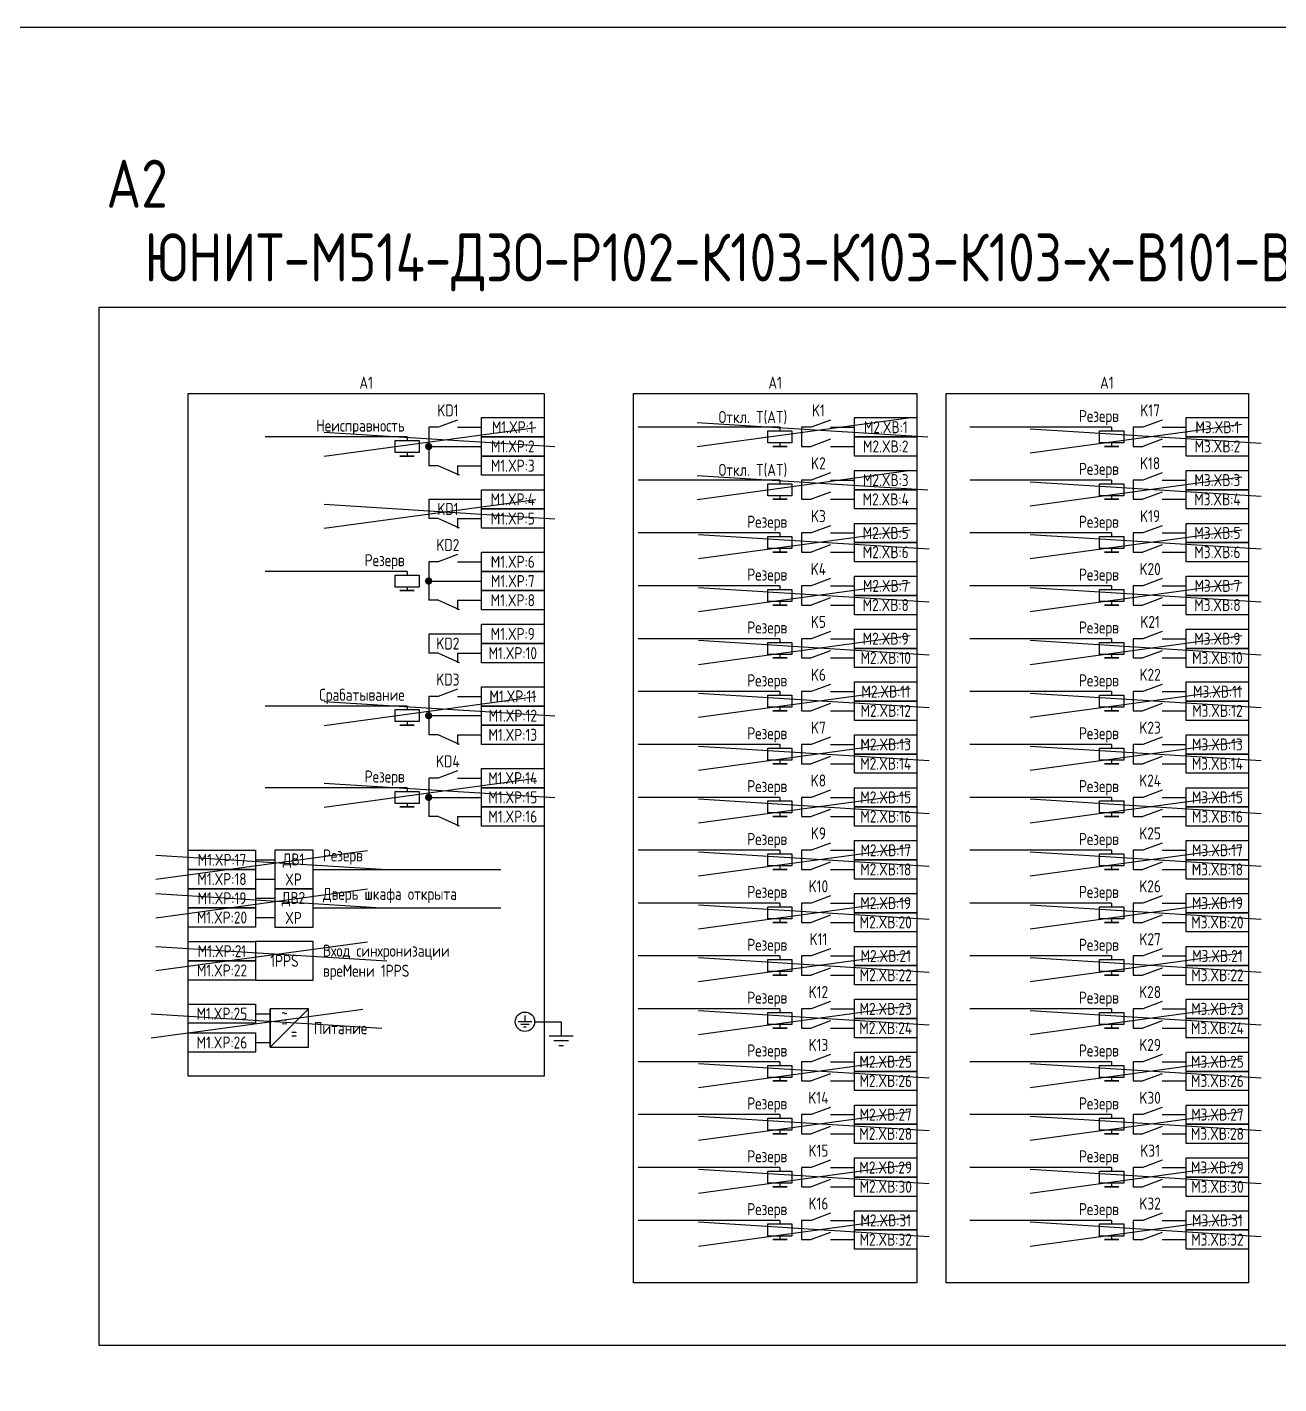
# Model space of a CAD drawing. Header units: millimetres. Extents: x -1117 to 6417, y -90 to 586.
# Drawn here: x 195 to 455.4, y 303.8 to 586 of the extents above; entities that cross this region are included whole.
import ezdxf

# ---------------------------------------------------------------- set-up
doc = ezdxf.new("R2010")
doc.units = ezdxf.units.MM
doc.styles.add('Gost_type_A', font='GOST_A.TTF')

# ---------------------------------------------------------------- blocks, each defined once
blk = doc.blocks.new('POINT')
at = {"const_width": 0.75}
blk.add_lwpolyline([(-0.375, 0, 1), (0.375, 0, 1)], format="xyb", close=True, dxfattribs=at)

msp = doc.modelspace()

# ---------------------------------------------------------------- linework, layer by layer
at = {"color": 6}
for p, q in [((256.8, 496.74), (300.8, 502.74)), ((334.38, 498.74), (378.38, 504.74)), ((334.38, 503.74), (382.38, 500.74)), ((256.8, 501.74), (304.8, 498.74)), ((334.38, 487.74), (378.38, 493.74)), ((334.38, 492.74), (382.38, 489.74)), ((256.8, 481.74), (300.8, 487.74)), ((256.8, 486.74), (304.8, 483.74)), ((256.8, 440.74), (300.8, 446.74)), ((256.8, 445.74), (304.8, 442.74)), ((256.8, 423.74), (300.8, 429.74)), ((256.8, 428.74), (304.8, 425.74)), ((221.8, 400.74), (265.8, 406.74)), ((221.8, 405.74), (269.8, 402.74)), ((220.8, 375.74), (264.8, 381.74)), ((220.8, 380.74), (268.8, 377.74))]:
    msp.add_line(p, q, dxfattribs=at)
at = {"ltscale": 1.08}
for p, q in [((280.53, 502.77), (278.53, 502.77)), ((278.53, 502.77), (278.53, 494.77)), ((284.53, 502.77), (289.53, 502.77)), ((358.11, 502.77), (356.11, 502.77)), ((356.11, 502.77), (356.11, 498.77)), ((362.11, 502.77), (367.11, 502.77)), ((427.11, 502.77), (425.11, 502.77)), ((425.11, 502.77), (425.11, 498.77)), ((431.11, 502.77), (436.11, 502.77)), ((278.53, 498.77), (289.53, 498.77)), ((356.11, 498.77), (358.11, 498.77)), ((362.11, 498.77), (367.11, 498.77)), ((425.11, 498.77), (427.11, 498.77)), ((431.11, 498.77), (436.11, 498.77)), ((280.53, 494.77), (278.53, 494.77)), ((284.53, 494.77), (289.53, 494.77)), ((358.11, 491.77), (356.11, 491.77)), ((356.11, 491.77), (356.11, 487.77)), ((362.11, 491.77), (367.11, 491.77)), ((427.11, 491.77), (425.11, 491.77)), ((425.11, 491.77), (425.11, 487.77)), ((431.11, 491.77), (436.11, 491.77)), ((278.53, 487.77), (289.53, 487.77)), ((356.11, 487.77), (358.11, 487.77)), ((362.11, 487.77), (367.11, 487.77)), ((425.11, 487.77), (427.11, 487.77)), ((431.11, 487.77), (436.11, 487.77)), ((280.53, 483.77), (278.53, 483.77)), ((284.53, 483.77), (289.53, 483.77)), ((358.11, 480.77), (356.11, 480.77)), ((356.11, 480.77), (356.11, 476.77)), ((362.11, 480.77), (367.11, 480.77)), ((427.11, 480.77), (425.11, 480.77)), ((425.11, 480.77), (425.11, 476.77)), ((431.11, 480.77), (436.11, 480.77)), ((280.53, 474.77), (278.53, 474.77)), ((278.53, 474.77), (278.53, 466.77)), ((284.53, 474.77), (289.53, 474.77)), ((356.11, 476.77), (358.11, 476.77)), ((362.11, 476.77), (367.11, 476.77)), ((425.11, 476.77), (427.11, 476.77)), ((431.11, 476.77), (436.11, 476.77)), ((278.53, 470.77), (289.53, 470.77)), ((358.11, 469.77), (356.11, 469.77)), ((356.11, 469.77), (356.11, 465.77)), ((362.11, 469.77), (367.11, 469.77)), ((427.11, 469.77), (425.11, 469.77)), ((425.11, 469.77), (425.11, 465.77)), ((431.11, 469.77), (436.11, 469.77)), ((280.53, 466.77), (278.53, 466.77)), ((284.53, 466.77), (289.53, 466.77)), ((356.11, 465.77), (358.11, 465.77)), ((362.11, 465.77), (367.11, 465.77)), ((425.11, 465.77), (427.11, 465.77)), ((431.11, 465.77), (436.11, 465.77)), ((278.53, 459.77), (289.53, 459.77)), ((358.11, 458.77), (356.11, 458.77)), ((356.11, 458.77), (356.11, 454.77)), ((362.11, 458.77), (367.11, 458.77)), ((427.11, 458.77), (425.11, 458.77)), ((425.11, 458.77), (425.11, 454.77)), ((431.11, 458.77), (436.11, 458.77)), ((280.53, 455.77), (278.53, 455.77)), ((284.53, 455.77), (289.53, 455.77)), ((356.11, 454.77), (358.11, 454.77)), ((362.11, 454.77), (367.11, 454.77)), ((425.11, 454.77), (427.11, 454.77)), ((431.11, 454.77), (436.11, 454.77)), ((280.53, 446.77), (278.53, 446.77)), ((278.53, 446.77), (278.53, 438.77)), ((284.53, 446.77), (289.53, 446.77)), ((358.11, 447.77), (356.11, 447.77)), ((356.11, 447.77), (356.11, 443.77)), ((362.11, 447.77), (367.11, 447.77)), ((427.11, 447.77), (425.11, 447.77)), ((425.11, 447.77), (425.11, 443.77)), ((431.11, 447.77), (436.11, 447.77)), ((356.11, 443.77), (358.11, 443.77)), ((362.11, 443.77), (367.11, 443.77)), ((425.11, 443.77), (427.11, 443.77)), ((431.11, 443.77), (436.11, 443.77)), ((278.53, 442.77), (289.53, 442.77)), ((280.53, 438.77), (278.53, 438.77)), ((284.53, 438.77), (289.53, 438.77)), ((358.11, 436.77), (356.11, 436.77)), ((356.11, 436.77), (356.11, 432.77)), ((362.11, 436.77), (367.11, 436.77)), ((427.11, 436.77), (425.11, 436.77)), ((425.11, 436.77), (425.11, 432.77)), ((431.11, 436.77), (436.11, 436.77)), ((356.11, 432.77), (358.11, 432.77)), ((362.11, 432.77), (367.11, 432.77)), ((425.11, 432.77), (427.11, 432.77)), ((431.11, 432.77), (436.11, 432.77)), ((280.53, 429.77), (278.53, 429.77)), ((278.53, 429.77), (278.53, 421.77)), ((284.53, 429.77), (289.53, 429.77)), ((278.53, 425.77), (289.53, 425.77)), ((358.11, 425.77), (356.11, 425.77)), ((356.11, 425.77), (356.11, 421.77)), ((362.11, 425.77), (367.11, 425.77)), ((427.11, 425.77), (425.11, 425.77)), ((425.11, 425.77), (425.11, 421.77)), ((431.11, 425.77), (436.11, 425.77)), ((280.53, 421.77), (278.53, 421.77)), ((284.53, 421.77), (289.53, 421.77)), ((356.11, 421.77), (358.11, 421.77)), ((362.11, 421.77), (367.11, 421.77)), ((425.11, 421.77), (427.11, 421.77)), ((431.11, 421.77), (436.11, 421.77)), ((358.11, 414.77), (356.11, 414.77)), ((356.11, 414.77), (356.11, 410.77)), ((362.11, 414.77), (367.11, 414.77)), ((427.11, 414.77), (425.11, 414.77)), ((425.11, 414.77), (425.11, 410.77)), ((431.11, 414.77), (436.11, 414.77)), ((356.11, 410.77), (358.11, 410.77)), ((362.11, 410.77), (367.11, 410.77)), ((425.11, 410.77), (427.11, 410.77)), ((431.11, 410.77), (436.11, 410.77)), ((358.11, 403.77), (356.11, 403.77)), ((356.11, 403.77), (356.11, 399.77)), ((362.11, 403.77), (367.11, 403.77)), ((427.11, 403.77), (425.11, 403.77)), ((425.11, 403.77), (425.11, 399.77)), ((431.11, 403.77), (436.11, 403.77)), ((356.11, 399.77), (358.11, 399.77)), ((362.11, 399.77), (367.11, 399.77)), ((425.11, 399.77), (427.11, 399.77)), ((431.11, 399.77), (436.11, 399.77)), ((358.11, 392.77), (356.11, 392.77)), ((356.11, 392.77), (356.11, 388.77)), ((362.11, 392.77), (367.11, 392.77)), ((427.11, 392.77), (425.11, 392.77)), ((425.11, 392.77), (425.11, 388.77)), ((431.11, 392.77), (436.11, 392.77)), ((356.11, 388.77), (358.11, 388.77)), ((362.11, 388.77), (367.11, 388.77)), ((425.11, 388.77), (427.11, 388.77)), ((431.11, 388.77), (436.11, 388.77)), ((358.11, 381.77), (356.11, 381.77)), ((356.11, 381.77), (356.11, 377.77)), ((362.11, 381.77), (367.11, 381.77)), ((427.11, 381.77), (425.11, 381.77)), ((425.11, 381.77), (425.11, 377.77)), ((431.11, 381.77), (436.11, 381.77)), ((356.11, 377.77), (358.11, 377.77)), ((362.11, 377.77), (367.11, 377.77)), ((425.11, 377.77), (427.11, 377.77)), ((431.11, 377.77), (436.11, 377.77)), ((358.11, 370.77), (356.11, 370.77)), ((356.11, 370.77), (356.11, 366.77)), ((362.11, 370.77), (367.11, 370.77)), ((427.11, 370.77), (425.11, 370.77)), ((425.11, 370.77), (425.11, 366.77)), ((431.11, 370.77), (436.11, 370.77)), ((356.11, 366.77), (358.11, 366.77)), ((362.11, 366.77), (367.11, 366.77)), ((425.11, 366.77), (427.11, 366.77)), ((431.11, 366.77), (436.11, 366.77)), ((358.11, 359.77), (356.11, 359.77)), ((356.11, 359.77), (356.11, 355.77)), ((362.11, 359.77), (367.11, 359.77)), ((427.11, 359.77), (425.11, 359.77)), ((425.11, 359.77), (425.11, 355.77)), ((431.11, 359.77), (436.11, 359.77)), ((356.11, 355.77), (358.11, 355.77)), ((362.11, 355.77), (367.11, 355.77)), ((425.11, 355.77), (427.11, 355.77)), ((431.11, 355.77), (436.11, 355.77)), ((358.11, 348.77), (356.11, 348.77)), ((356.11, 348.77), (356.11, 344.77)), ((362.11, 348.77), (367.11, 348.77)), ((427.11, 348.77), (425.11, 348.77)), ((425.11, 348.77), (425.11, 344.77)), ((431.11, 348.77), (436.11, 348.77)), ((356.11, 344.77), (358.11, 344.77)), ((362.11, 344.77), (367.11, 344.77)), ((425.11, 344.77), (427.11, 344.77)), ((431.11, 344.77), (436.11, 344.77)), ((358.11, 337.77), (356.11, 337.77)), ((356.11, 337.77), (356.11, 333.77)), ((362.11, 337.77), (367.11, 337.77)), ((427.11, 337.77), (425.11, 337.77)), ((425.11, 337.77), (425.11, 333.77)), ((431.11, 337.77), (436.11, 337.77)), ((356.11, 333.77), (358.11, 333.77)), ((362.11, 333.77), (367.11, 333.77)), ((425.11, 333.77), (427.11, 333.77)), ((431.11, 333.77), (436.11, 333.77))]:
    msp.add_line(p, q, dxfattribs=at)
at = {"ltscale": 4.32}
for p, q in [((284.53, 504.27), (280.53, 502.77)), ((362.11, 504.27), (358.11, 502.77)), ((431.11, 504.27), (427.11, 502.77)), ((362.11, 500.27), (358.11, 498.77)), ((431.11, 500.27), (427.11, 498.77)), ((284.92, 492.77), (280.53, 494.77)), ((362.11, 493.27), (358.11, 491.77)), ((431.11, 493.27), (427.11, 491.77)), ((362.11, 489.27), (358.11, 487.77)), ((431.11, 489.27), (427.11, 487.77)), ((284.92, 481.77), (280.53, 483.77)), ((362.11, 482.27), (358.11, 480.77)), ((431.11, 482.27), (427.11, 480.77)), ((362.11, 478.27), (358.11, 476.77)), ((431.11, 478.27), (427.11, 476.77)), ((284.53, 476.27), (280.53, 474.77)), ((362.11, 471.27), (358.11, 469.77)), ((431.11, 471.27), (427.11, 469.77)), ((284.92, 464.77), (280.53, 466.77)), ((362.11, 467.27), (358.11, 465.77)), ((431.11, 467.27), (427.11, 465.77)), ((362.11, 460.27), (358.11, 458.77)), ((431.11, 460.27), (427.11, 458.77)), ((284.92, 453.77), (280.53, 455.77)), ((362.11, 456.27), (358.11, 454.77)), ((431.11, 456.27), (427.11, 454.77)), ((362.11, 449.27), (358.11, 447.77)), ((431.11, 449.27), (427.11, 447.77)), ((284.53, 448.27), (280.53, 446.77)), ((362.11, 445.27), (358.11, 443.77)), ((431.11, 445.27), (427.11, 443.77)), ((284.92, 436.77), (280.53, 438.77)), ((362.11, 438.27), (358.11, 436.77)), ((431.11, 438.27), (427.11, 436.77)), ((362.11, 434.27), (358.11, 432.77)), ((431.11, 434.27), (427.11, 432.77)), ((284.53, 431.27), (280.53, 429.77)), ((362.11, 427.27), (358.11, 425.77)), ((431.11, 427.27), (427.11, 425.77)), ((284.92, 419.77), (280.53, 421.77)), ((362.11, 423.27), (358.11, 421.77)), ((431.11, 423.27), (427.11, 421.77)), ((362.11, 416.27), (358.11, 414.77)), ((431.11, 416.27), (427.11, 414.77)), ((362.11, 412.27), (358.11, 410.77)), ((431.11, 412.27), (427.11, 410.77)), ((362.11, 405.27), (358.11, 403.77)), ((431.11, 405.27), (427.11, 403.77)), ((362.11, 401.27), (358.11, 399.77)), ((431.11, 401.27), (427.11, 399.77)), ((362.11, 394.27), (358.11, 392.77)), ((431.11, 394.27), (427.11, 392.77)), ((362.11, 390.27), (358.11, 388.77)), ((431.11, 390.27), (427.11, 388.77)), ((362.11, 383.27), (358.11, 381.77)), ((431.11, 383.27), (427.11, 381.77)), ((299.98, 379.09), (297.13, 379.09)), ((299.41, 378.52), (297.7, 378.52)), ((298.56, 380.37), (298.56, 379.09)), ((306.09, 379.09), (306.09, 376.09)), ((362.11, 379.27), (358.11, 377.77)), ((431.11, 379.27), (427.11, 377.77)), ((298.84, 377.95), (298.27, 377.95)), ((308.59, 376.09), (303.59, 376.09)), ((307.59, 375.09), (304.59, 375.09)), ((306.59, 374.09), (305.59, 374.09)), ((362.11, 372.27), (358.11, 370.77)), ((431.11, 372.27), (427.11, 370.77)), ((362.11, 368.27), (358.11, 366.77)), ((431.11, 368.27), (427.11, 366.77)), ((362.11, 361.27), (358.11, 359.77)), ((431.11, 361.27), (427.11, 359.77)), ((362.11, 357.27), (358.11, 355.77)), ((431.11, 357.27), (427.11, 355.77)), ((362.11, 350.27), (358.11, 348.77)), ((431.11, 350.27), (427.11, 348.77)), ((362.11, 346.27), (358.11, 344.77)), ((431.11, 346.27), (427.11, 344.77)), ((362.11, 339.27), (358.11, 337.77)), ((431.11, 339.27), (427.11, 337.77)), ((362.11, 335.27), (358.11, 333.77)), ((431.11, 335.27), (427.11, 333.77))]:
    msp.add_line(p, q, dxfattribs=at)
for p, q in [((351.61, 502.77), (322.11, 502.77)), ((351.61, 502.77), (351.61, 502.02)), ((420.61, 502.77), (391.11, 502.77)), ((420.61, 502.77), (420.61, 502.02)), ((274.03, 500.77), (244.53, 500.77)), ((274.03, 500.77), (274.03, 500.02)), ((274.03, 497.52), (274.03, 496.77)), ((351.61, 499.52), (351.61, 498.77)), ((420.61, 499.52), (420.61, 498.77)), ((284.53, 494.77), (284.53, 492.77)), ((351.61, 491.77), (322.11, 491.77)), ((351.61, 491.77), (351.61, 491.02)), ((420.61, 491.77), (391.11, 491.77)), ((420.61, 491.77), (420.61, 491.02)), ((351.61, 488.52), (351.61, 487.77)), ((420.61, 488.52), (420.61, 487.77)), ((278.53, 487.77), (278.53, 483.77)), ((284.53, 483.77), (284.53, 481.77)), ((351.61, 480.77), (322.11, 480.77)), ((351.61, 480.77), (351.61, 480.02)), ((420.61, 480.77), (391.11, 480.77)), ((420.61, 480.77), (420.61, 480.02)), ((351.61, 477.52), (351.61, 476.77)), ((420.61, 477.52), (420.61, 476.77)), ((274.03, 472.77), (244.53, 472.77)), ((274.03, 472.77), (274.03, 472.02)), ((274.03, 469.52), (274.03, 468.77)), ((351.61, 469.77), (322.11, 469.77)), ((351.61, 469.77), (351.61, 469.02)), ((420.61, 469.77), (391.11, 469.77)), ((420.61, 469.77), (420.61, 469.02)), ((284.53, 466.77), (284.53, 464.77)), ((351.61, 466.52), (351.61, 465.77)), ((420.61, 466.52), (420.61, 465.77)), ((278.53, 459.77), (278.53, 455.77)), ((351.61, 458.77), (322.11, 458.77)), ((351.61, 458.77), (351.61, 458.02)), ((420.61, 458.77), (391.11, 458.77)), ((420.61, 458.77), (420.61, 458.02)), ((284.53, 455.77), (284.53, 453.77)), ((351.61, 455.52), (351.61, 454.77)), ((420.61, 455.52), (420.61, 454.77)), ((351.61, 447.77), (322.11, 447.77)), ((351.61, 447.77), (351.61, 447.02)), ((420.61, 447.77), (391.11, 447.77)), ((420.61, 447.77), (420.61, 447.02)), ((274.03, 444.77), (244.53, 444.77)), ((274.03, 444.77), (274.03, 444.02)), ((351.61, 444.52), (351.61, 443.77)), ((420.61, 444.52), (420.61, 443.77)), ((274.03, 441.52), (274.03, 440.77)), ((284.53, 438.77), (284.53, 436.77)), ((351.61, 436.77), (322.11, 436.77)), ((351.61, 436.77), (351.61, 436.02)), ((420.61, 436.77), (391.11, 436.77)), ((420.61, 436.77), (420.61, 436.02)), ((351.61, 433.52), (351.61, 432.77)), ((420.61, 433.52), (420.61, 432.77)), ((274.03, 427.77), (244.53, 427.77)), ((274.03, 427.77), (274.03, 427.02)), ((274.03, 424.52), (274.03, 423.77)), ((351.61, 425.77), (322.11, 425.77)), ((351.61, 425.77), (351.61, 425.02)), ((420.61, 425.77), (391.11, 425.77)), ((420.61, 425.77), (420.61, 425.02)), ((284.53, 421.77), (284.53, 419.77)), ((351.61, 422.52), (351.61, 421.77)), ((420.61, 422.52), (420.61, 421.77)), ((242.53, 412.77), (246.53, 412.77)), ((351.61, 414.77), (322.11, 414.77)), ((351.61, 414.77), (351.61, 414.02)), ((420.61, 414.77), (391.11, 414.77)), ((420.61, 414.77), (420.61, 414.02)), ((254.53, 410.77), (293.53, 410.77)), ((351.61, 411.52), (351.61, 410.77)), ((420.61, 411.52), (420.61, 410.77)), ((242.53, 408.77), (246.53, 408.77)), ((242.53, 404.77), (246.53, 404.77)), ((351.61, 403.77), (322.11, 403.77)), ((351.61, 403.77), (351.61, 403.02)), ((420.61, 403.77), (391.11, 403.77)), ((420.61, 403.77), (420.61, 403.02)), ((254.53, 402.77), (293.53, 402.77)), ((242.53, 400.77), (246.53, 400.77)), ((351.61, 400.52), (351.61, 399.77)), ((420.61, 400.52), (420.61, 399.77)), ((351.61, 392.77), (322.11, 392.77)), ((351.61, 392.77), (351.61, 392.02)), ((420.61, 392.77), (391.11, 392.77)), ((420.61, 392.77), (420.61, 392.02)), ((351.61, 389.52), (351.61, 388.77)), ((420.61, 389.52), (420.61, 388.77)), ((245.53, 373.77), (245.53, 381.77)), ((245.53, 373.77), (253.53, 381.77)), ((351.61, 381.77), (322.11, 381.77)), ((351.61, 381.77), (351.61, 381.02)), ((420.61, 381.77), (391.11, 381.77)), ((420.61, 381.77), (420.61, 381.02)), ((300.58, 379.09), (306.09, 379.09)), ((351.61, 378.52), (351.61, 377.77)), ((420.61, 378.52), (420.61, 377.77)), ((351.61, 370.77), (322.11, 370.77)), ((351.61, 370.77), (351.61, 370.02)), ((420.61, 370.77), (391.11, 370.77)), ((420.61, 370.77), (420.61, 370.02)), ((351.61, 367.52), (351.61, 366.77)), ((420.61, 367.52), (420.61, 366.77)), ((351.61, 359.77), (322.11, 359.77)), ((351.61, 359.77), (351.61, 359.02)), ((420.61, 359.77), (391.11, 359.77)), ((420.61, 359.77), (420.61, 359.02)), ((351.61, 356.52), (351.61, 355.77)), ((420.61, 356.52), (420.61, 355.77)), ((351.61, 348.77), (322.11, 348.77)), ((351.61, 348.77), (351.61, 348.02)), ((420.61, 348.77), (391.11, 348.77)), ((420.61, 348.77), (420.61, 348.02)), ((351.61, 345.52), (351.61, 344.77)), ((420.61, 345.52), (420.61, 344.77)), ((351.61, 337.77), (322.11, 337.77)), ((351.61, 337.77), (351.61, 337.02)), ((420.61, 337.77), (391.11, 337.77)), ((420.61, 337.77), (420.61, 337.02)), ((351.61, 334.52), (351.61, 333.77)), ((420.61, 334.52), (420.61, 333.77))]:
    msp.add_line(p, q)
at = {"color": 3}
for p, q in [((403.68, 497.44), (447.68, 503.44)), ((403.68, 502.44), (451.68, 499.44)), ((403.68, 486.44), (447.68, 492.44)), ((403.68, 491.44), (451.68, 488.44)), ((334.68, 475.44), (378.68, 481.44)), ((334.68, 480.44), (382.68, 477.44)), ((403.68, 475.44), (447.68, 481.44)), ((403.68, 480.44), (451.68, 477.44)), ((334.68, 464.44), (378.68, 470.44)), ((334.68, 469.44), (382.68, 466.44)), ((403.68, 464.44), (447.68, 470.44)), ((403.68, 469.44), (451.68, 466.44)), ((334.68, 453.44), (378.68, 459.44)), ((334.68, 458.44), (382.68, 455.44)), ((403.68, 453.44), (447.68, 459.44)), ((403.68, 458.44), (451.68, 455.44)), ((334.68, 442.44), (378.68, 448.44)), ((334.68, 447.44), (382.68, 444.44)), ((403.68, 442.44), (447.68, 448.44)), ((403.68, 447.44), (451.68, 444.44)), ((334.68, 431.44), (378.68, 437.44)), ((334.68, 436.44), (382.68, 433.44)), ((403.68, 431.44), (447.68, 437.44)), ((403.68, 436.44), (451.68, 433.44)), ((334.68, 420.44), (378.68, 426.44)), ((403.68, 420.44), (447.68, 426.44)), ((334.68, 425.44), (382.68, 422.44)), ((403.68, 425.44), (451.68, 422.44)), ((334.68, 409.44), (378.68, 415.44)), ((403.68, 409.44), (447.68, 415.44)), ((221.8, 408.74), (265.8, 414.74)), ((221.8, 413.74), (269.8, 410.74)), ((334.68, 414.44), (382.68, 411.44)), ((403.68, 414.44), (451.68, 411.44)), ((334.68, 398.44), (378.68, 404.44)), ((403.68, 398.44), (447.68, 404.44)), ((334.68, 403.44), (382.68, 400.44)), ((403.68, 403.44), (451.68, 400.44)), ((221.8, 389.74), (265.8, 395.74)), ((221.8, 394.74), (269.8, 391.74)), ((334.68, 387.44), (378.68, 393.44)), ((334.68, 392.44), (382.68, 389.44)), ((403.68, 387.44), (447.68, 393.44)), ((403.68, 392.44), (451.68, 389.44)), ((334.68, 376.44), (378.68, 382.44)), ((334.68, 381.44), (382.68, 378.44)), ((403.68, 376.44), (447.68, 382.44)), ((403.68, 381.44), (451.68, 378.44)), ((334.68, 365.44), (378.68, 371.44)), ((334.68, 370.44), (382.68, 367.44)), ((403.68, 365.44), (447.68, 371.44)), ((403.68, 370.44), (451.68, 367.44)), ((334.68, 354.44), (378.68, 360.44)), ((334.68, 359.44), (382.68, 356.44)), ((403.68, 354.44), (447.68, 360.44)), ((403.68, 359.44), (451.68, 356.44)), ((334.68, 343.44), (378.68, 349.44)), ((334.68, 348.44), (382.68, 345.44)), ((403.68, 343.44), (447.68, 349.44)), ((403.68, 348.44), (451.68, 345.44)), ((334.68, 332.44), (378.68, 338.44)), ((334.68, 337.44), (382.68, 334.44)), ((403.68, 332.44), (447.68, 338.44)), ((403.68, 337.44), (451.68, 334.44))]:
    msp.add_line(p, q, dxfattribs=at)
at = {"ltscale": 4}
for p, q in [((242.53, 380.77), (245.53, 380.77)), ((242.53, 374.77), (245.53, 374.77))]:
    msp.add_line(p, q, dxfattribs=at)
for points in [[(-1117.42, 586), (6417.25, 586), (6417.25, -90), (-1117.42, -90)], [(210, 527.77), (1023.33, 527.77), (1023.33, 311.77), (210, 311.77)], [(228.53, 509.77), (302.53, 509.77), (302.53, 367.77), (228.53, 367.77)], [(321.11, 509.77), (380.11, 509.77), (380.11, 324.77), (321.11, 324.77)], [(386.17, 509.77), (449.11, 509.77), (449.11, 324.77), (386.17, 324.77)], [(289.53, 504.77), (302.53, 504.77), (302.53, 500.77), (289.53, 500.77)], [(367.11, 504.77), (380.11, 504.77), (380.11, 500.77), (367.11, 500.77)], [(436.11, 504.77), (449.11, 504.77), (449.11, 500.77), (436.11, 500.77)], [(276.53, 500.02), (276.53, 497.52), (271.53, 497.52), (271.53, 500.02)], [(289.53, 500.77), (302.53, 500.77), (302.53, 496.77), (289.53, 496.77)], [(354.11, 502.02), (354.11, 499.52), (349.11, 499.52), (349.11, 502.02)], [(367.11, 500.77), (380.11, 500.77), (380.11, 496.77), (367.11, 496.77)], [(423.11, 502.02), (423.11, 499.52), (418.11, 499.52), (418.11, 502.02)], [(436.11, 500.77), (449.11, 500.77), (449.11, 496.77), (436.11, 496.77)], [(275.53, 496.77), (272.53, 496.77)], [(289.53, 496.77), (302.53, 496.77), (302.53, 492.77), (289.53, 492.77)], [(353.11, 498.77), (350.11, 498.77)], [(422.11, 498.77), (419.11, 498.77)], [(367.11, 493.77), (380.11, 493.77), (380.11, 489.77), (367.11, 489.77)], [(436.11, 493.77), (449.11, 493.77), (449.11, 489.77), (436.11, 489.77)], [(289.53, 489.77), (302.53, 489.77), (302.53, 485.77), (289.53, 485.77)], [(354.11, 491.02), (354.11, 488.52), (349.11, 488.52), (349.11, 491.02)], [(367.11, 489.77), (380.11, 489.77), (380.11, 485.77), (367.11, 485.77)], [(423.11, 491.02), (423.11, 488.52), (418.11, 488.52), (418.11, 491.02)], [(436.11, 489.77), (449.11, 489.77), (449.11, 485.77), (436.11, 485.77)], [(289.53, 485.77), (302.53, 485.77), (302.53, 481.77), (289.53, 481.77)], [(353.11, 487.77), (350.11, 487.77)], [(422.11, 487.77), (419.11, 487.77)], [(367.11, 482.77), (380.11, 482.77), (380.11, 478.77), (367.11, 478.77)], [(436.11, 482.77), (449.11, 482.77), (449.11, 478.77), (436.11, 478.77)], [(354.11, 480.02), (354.11, 477.52), (349.11, 477.52), (349.11, 480.02)], [(423.11, 480.02), (423.11, 477.52), (418.11, 477.52), (418.11, 480.02)], [(367.11, 478.77), (380.11, 478.77), (380.11, 474.77), (367.11, 474.77)], [(436.11, 478.77), (449.11, 478.77), (449.11, 474.77), (436.11, 474.77)], [(289.53, 476.77), (302.53, 476.77), (302.53, 472.77), (289.53, 472.77)], [(353.11, 476.77), (350.11, 476.77)], [(422.11, 476.77), (419.11, 476.77)], [(276.53, 472.02), (276.53, 469.52), (271.53, 469.52), (271.53, 472.02)], [(289.53, 472.77), (302.53, 472.77), (302.53, 468.77), (289.53, 468.77)], [(367.11, 471.77), (380.11, 471.77), (380.11, 467.77), (367.11, 467.77)], [(436.11, 471.77), (449.11, 471.77), (449.11, 467.77), (436.11, 467.77)], [(275.53, 468.77), (272.53, 468.77)], [(289.53, 468.77), (302.53, 468.77), (302.53, 464.77), (289.53, 464.77)], [(354.11, 469.02), (354.11, 466.52), (349.11, 466.52), (349.11, 469.02)], [(423.11, 469.02), (423.11, 466.52), (418.11, 466.52), (418.11, 469.02)], [(353.11, 465.77), (350.11, 465.77)], [(367.11, 467.77), (380.11, 467.77), (380.11, 463.77), (367.11, 463.77)], [(422.11, 465.77), (419.11, 465.77)], [(436.11, 467.77), (449.11, 467.77), (449.11, 463.77), (436.11, 463.77)], [(289.53, 461.77), (302.53, 461.77), (302.53, 457.77), (289.53, 457.77)], [(367.11, 460.77), (380.11, 460.77), (380.11, 456.77), (367.11, 456.77)], [(436.11, 460.77), (449.11, 460.77), (449.11, 456.77), (436.11, 456.77)], [(289.53, 457.77), (302.53, 457.77), (302.53, 453.77), (289.53, 453.77)], [(354.11, 458.02), (354.11, 455.52), (349.11, 455.52), (349.11, 458.02)], [(423.11, 458.02), (423.11, 455.52), (418.11, 455.52), (418.11, 458.02)], [(353.11, 454.77), (350.11, 454.77)], [(367.11, 456.77), (380.11, 456.77), (380.11, 452.77), (367.11, 452.77)], [(422.11, 454.77), (419.11, 454.77)], [(436.11, 456.77), (449.11, 456.77), (449.11, 452.77), (436.11, 452.77)], [(289.53, 448.77), (302.53, 448.77), (302.53, 444.77), (289.53, 444.77)], [(367.11, 449.77), (380.11, 449.77), (380.11, 445.77), (367.11, 445.77)], [(436.11, 449.77), (449.11, 449.77), (449.11, 445.77), (436.11, 445.77)], [(354.11, 447.02), (354.11, 444.52), (349.11, 444.52), (349.11, 447.02)], [(423.11, 447.02), (423.11, 444.52), (418.11, 444.52), (418.11, 447.02)], [(276.53, 444.02), (276.53, 441.52), (271.53, 441.52), (271.53, 444.02)], [(289.53, 444.77), (302.53, 444.77), (302.53, 440.77), (289.53, 440.77)], [(353.11, 443.77), (350.11, 443.77)], [(367.11, 445.77), (380.11, 445.77), (380.11, 441.77), (367.11, 441.77)], [(422.11, 443.77), (419.11, 443.77)], [(436.11, 445.77), (449.11, 445.77), (449.11, 441.77), (436.11, 441.77)], [(275.53, 440.77), (272.53, 440.77)], [(289.53, 440.77), (302.53, 440.77), (302.53, 436.77), (289.53, 436.77)], [(367.11, 438.77), (380.11, 438.77), (380.11, 434.77), (367.11, 434.77)], [(436.11, 438.77), (449.11, 438.77), (449.11, 434.77), (436.11, 434.77)], [(354.11, 436.02), (354.11, 433.52), (349.11, 433.52), (349.11, 436.02)], [(367.11, 434.77), (380.11, 434.77), (380.11, 430.77), (367.11, 430.77)], [(423.11, 436.02), (423.11, 433.52), (418.11, 433.52), (418.11, 436.02)], [(436.11, 434.77), (449.11, 434.77), (449.11, 430.77), (436.11, 430.77)], [(353.11, 432.77), (350.11, 432.77)], [(422.11, 432.77), (419.11, 432.77)], [(289.53, 431.77), (302.53, 431.77), (302.53, 427.77), (289.53, 427.77)], [(276.53, 427.02), (276.53, 424.52), (271.53, 424.52), (271.53, 427.02)], [(289.53, 427.77), (302.53, 427.77), (302.53, 423.77), (289.53, 423.77)], [(367.11, 427.77), (380.11, 427.77), (380.11, 423.77), (367.11, 423.77)], [(436.11, 427.77), (449.11, 427.77), (449.11, 423.77), (436.11, 423.77)], [(275.53, 423.77), (272.53, 423.77)], [(289.53, 423.77), (302.53, 423.77), (302.53, 419.77), (289.53, 419.77)], [(354.11, 425.02), (354.11, 422.52), (349.11, 422.52), (349.11, 425.02)], [(367.11, 423.77), (380.11, 423.77), (380.11, 419.77), (367.11, 419.77)], [(423.11, 425.02), (423.11, 422.52), (418.11, 422.52), (418.11, 425.02)], [(436.11, 423.77), (449.11, 423.77), (449.11, 419.77), (436.11, 419.77)], [(353.11, 421.77), (350.11, 421.77)], [(422.11, 421.77), (419.11, 421.77)], [(367.11, 416.77), (380.11, 416.77), (380.11, 412.77), (367.11, 412.77)], [(436.11, 416.77), (449.11, 416.77), (449.11, 412.77), (436.11, 412.77)], [(228.53, 414.77), (242.53, 414.77), (242.53, 410.77), (228.53, 410.77)], [(354.11, 414.02), (354.11, 411.52), (349.11, 411.52), (349.11, 414.02)], [(367.11, 412.77), (380.11, 412.77), (380.11, 408.77), (367.11, 408.77)], [(423.11, 414.02), (423.11, 411.52), (418.11, 411.52), (418.11, 414.02)], [(436.11, 412.77), (449.11, 412.77), (449.11, 408.77), (436.11, 408.77)], [(228.53, 410.77), (242.53, 410.77), (242.53, 406.77), (228.53, 406.77)], [(353.11, 410.77), (350.11, 410.77)], [(422.11, 410.77), (419.11, 410.77)], [(228.53, 406.77), (242.53, 406.77), (242.53, 402.77), (228.53, 402.77)], [(367.11, 405.77), (380.11, 405.77), (380.11, 401.77), (367.11, 401.77)], [(436.11, 405.77), (449.11, 405.77), (449.11, 401.77), (436.11, 401.77)], [(228.53, 402.77), (242.53, 402.77), (242.53, 398.77), (228.53, 398.77)], [(354.11, 403.02), (354.11, 400.52), (349.11, 400.52), (349.11, 403.02)], [(367.11, 401.77), (380.11, 401.77), (380.11, 397.77), (367.11, 397.77)], [(423.11, 403.02), (423.11, 400.52), (418.11, 400.52), (418.11, 403.02)], [(436.11, 401.77), (449.11, 401.77), (449.11, 397.77), (436.11, 397.77)], [(353.11, 399.77), (350.11, 399.77)], [(422.11, 399.77), (419.11, 399.77)], [(228.53, 395.77), (242.53, 395.77), (242.53, 391.77), (228.53, 391.77)], [(367.11, 394.77), (380.11, 394.77), (380.11, 390.77), (367.11, 390.77)], [(436.11, 394.77), (449.11, 394.77), (449.11, 390.77), (436.11, 390.77)], [(228.53, 391.77), (242.53, 391.77), (242.53, 387.77), (228.53, 387.77)], [(354.11, 392.02), (354.11, 389.52), (349.11, 389.52), (349.11, 392.02)], [(367.11, 390.77), (380.11, 390.77), (380.11, 386.77), (367.11, 386.77)], [(423.11, 392.02), (423.11, 389.52), (418.11, 389.52), (418.11, 392.02)], [(436.11, 390.77), (449.11, 390.77), (449.11, 386.77), (436.11, 386.77)], [(353.11, 388.77), (350.11, 388.77)], [(422.11, 388.77), (419.11, 388.77)], [(228.53, 382.77), (242.53, 382.77), (242.53, 378.77), (228.53, 378.77)], [(367.11, 383.77), (380.11, 383.77), (380.11, 379.77), (367.11, 379.77)], [(436.11, 383.77), (449.11, 383.77), (449.11, 379.77), (436.11, 379.77)], [(354.11, 381.02), (354.11, 378.52), (349.11, 378.52), (349.11, 381.02)], [(367.11, 379.77), (380.11, 379.77), (380.11, 375.77), (367.11, 375.77)], [(423.11, 381.02), (423.11, 378.52), (418.11, 378.52), (418.11, 381.02)], [(436.11, 379.77), (449.11, 379.77), (449.11, 375.77), (436.11, 375.77)], [(228.53, 376.77), (242.53, 376.77), (242.53, 372.77), (228.53, 372.77)], [(353.11, 377.77), (350.11, 377.77)], [(422.11, 377.77), (419.11, 377.77)], [(367.11, 372.77), (380.11, 372.77), (380.11, 368.77), (367.11, 368.77)], [(436.11, 372.77), (449.11, 372.77), (449.11, 368.77), (436.11, 368.77)], [(354.11, 370.02), (354.11, 367.52), (349.11, 367.52), (349.11, 370.02)], [(423.11, 370.02), (423.11, 367.52), (418.11, 367.52), (418.11, 370.02)], [(367.11, 368.77), (380.11, 368.77), (380.11, 364.77), (367.11, 364.77)], [(436.11, 368.77), (449.11, 368.77), (449.11, 364.77), (436.11, 364.77)], [(353.11, 366.77), (350.11, 366.77)], [(422.11, 366.77), (419.11, 366.77)], [(367.11, 361.77), (380.11, 361.77), (380.11, 357.77), (367.11, 357.77)], [(436.11, 361.77), (449.11, 361.77), (449.11, 357.77), (436.11, 357.77)], [(354.11, 359.02), (354.11, 356.52), (349.11, 356.52), (349.11, 359.02)], [(423.11, 359.02), (423.11, 356.52), (418.11, 356.52), (418.11, 359.02)], [(353.11, 355.77), (350.11, 355.77)], [(367.11, 357.77), (380.11, 357.77), (380.11, 353.77), (367.11, 353.77)], [(422.11, 355.77), (419.11, 355.77)], [(436.11, 357.77), (449.11, 357.77), (449.11, 353.77), (436.11, 353.77)], [(367.11, 350.77), (380.11, 350.77), (380.11, 346.77), (367.11, 346.77)], [(436.11, 350.77), (449.11, 350.77), (449.11, 346.77), (436.11, 346.77)], [(354.11, 348.02), (354.11, 345.52), (349.11, 345.52), (349.11, 348.02)], [(423.11, 348.02), (423.11, 345.52), (418.11, 345.52), (418.11, 348.02)], [(353.11, 344.77), (350.11, 344.77)], [(367.11, 346.77), (380.11, 346.77), (380.11, 342.77), (367.11, 342.77)], [(422.11, 344.77), (419.11, 344.77)], [(436.11, 346.77), (449.11, 346.77), (449.11, 342.77), (436.11, 342.77)], [(367.11, 339.77), (380.11, 339.77), (380.11, 335.77), (367.11, 335.77)], [(436.11, 339.77), (449.11, 339.77), (449.11, 335.77), (436.11, 335.77)], [(354.11, 337.02), (354.11, 334.52), (349.11, 334.52), (349.11, 337.02)], [(423.11, 337.02), (423.11, 334.52), (418.11, 334.52), (418.11, 337.02)], [(353.11, 333.77), (350.11, 333.77)], [(367.11, 335.77), (380.11, 335.77), (380.11, 331.77), (367.11, 331.77)], [(422.11, 333.77), (419.11, 333.77)], [(436.11, 335.77), (449.11, 335.77), (449.11, 331.77), (436.11, 331.77)]]:
    msp.add_lwpolyline(points, close=True)
for points in [[(246.53, 406.77), (254.53, 406.77), (254.53, 414.77), (246.53, 414.77)], [(246.53, 398.77), (254.53, 398.77), (254.53, 406.77), (246.53, 406.77)], [(242.53, 387.77), (254.53, 387.77), (254.53, 395.77), (242.53, 395.77)], [(245.53, 373.77), (253.53, 373.77), (253.53, 381.77), (245.53, 381.77)]]:
    msp.add_lwpolyline(points, close=True, dxfattribs=at)
msp.add_circle((298.56, 379.09), 2.02)

# ---------------------------------------------------------------- block references
for p in [(278.53, 498.77), (278.53, 470.77), (278.53, 442.77), (278.53, 425.77)]:
    msp.add_blockref('POINT', p)

# ---------------------------------------------------------------- texts
at = {"style": 'Gost_type_A'}
for s, insert, char_height, width, attachment_point, line_spacing_factor in [('\\pxql;A2', (411.99, 548.41), 10, 401, 8, 0.9), ('ЮНИТ-М514-ДЗО-Р102-К103-К103-К103-х-В101-В101-М1С4.0С00-С01.03', (389.26, 531.04), 10, 401, 8, 0.9), ('A1', (265.53, 510.77), 2.5, 74.0002, 8, 0.9), ('A1', (350.61, 510.77), 2.5, 59, 8, 0.9), ('A1', (419.61, 510.77), 2.5, 59, 8, 0.9), ('Неисправность', (273.53, 502.77), 2.5, 37, 6, 0.8), ('Резерв', (273.53, 474.77), 2.5, 37, 6, 0.8), ('Срабатывание', (273.53, 446.77), 2.5, 37, 6, 0.8), ('Резерв', (273.53, 429.77), 2.5, 37, 6, 0.8)]:
    msp.add_mtext(s, dxfattribs=dict(at, insert=insert, char_height=char_height, width=width, attachment_point=attachment_point, line_spacing_factor=line_spacing_factor))
at = {"char_height": 2.5, "style": 'Gost_type_A'}
for s, insert, width, attachment_point in [('KD1', (282.53, 506.27), 8, 5), ('Откл. T(AT)', (353.11, 504.77), 31.0015, 6), ('K1', (359.61, 506.27), 5, 5), ('Резерв', (422.11, 504.77), 32, 6), ('K17', (428.61, 506.27), 5, 5), ('M1.XP:1', (296.03, 502.77), 13, 5), ('M2.XВ:1', (373.61, 502.77), 13, 5), ('M3.XВ:1', (442.61, 502.77), 13, 5), ('M1.XP:2', (296.03, 498.77), 13, 5), ('M2.XВ:2', (373.61, 498.77), 13, 5), ('M3.XВ:2', (442.61, 498.77), 13, 5), ('M1.XP:3', (296.03, 494.77), 13, 5), ('Откл. T(AT)', (353.11, 493.77), 31.0015, 6), ('K2', (359.61, 495.27), 5, 5), ('Резерв', (422.11, 493.77), 32, 6), ('K18', (428.61, 495.27), 5, 5), ('M2.XВ:3', (373.61, 491.77), 13, 5), ('M3.XВ:3', (442.61, 491.77), 13, 5), ('M1.XP:4', (296.03, 487.77), 13, 5), ('M2.XВ:4', (373.61, 487.77), 13, 5), ('M3.XВ:4', (442.61, 487.77), 13, 5), ('KD1', (282.53, 485.77), 8, 5), ('K3', (359.61, 484.27), 5, 5), ('K19', (428.61, 484.27), 5, 5), ('M1.XP:5', (296.03, 483.77), 13, 5), ('Резерв', (353.11, 482.77), 32, 6), ('Резерв', (422.11, 482.77), 32, 6), ('M2.XВ:5', (373.61, 480.77), 13, 5), ('M3.XВ:5', (442.61, 480.77), 13, 5), ('KD2', (282.53, 478.27), 8, 5), ('M2.XВ:6', (373.61, 476.77), 13, 5), ('M3.XВ:6', (442.61, 476.77), 13, 5), ('M1.XP:6', (296.03, 474.77), 13, 5), ('K4', (359.61, 473.27), 5, 5), ('K20', (428.61, 473.27), 5, 5), ('M1.XP:7', (296.03, 470.77), 13, 5), ('Резерв', (353.11, 471.77), 32, 6), ('Резерв', (422.11, 471.77), 32, 6), ('M2.XВ:7', (373.61, 469.77), 13, 5), ('M3.XВ:7', (442.61, 469.77), 13, 5), ('M1.XP:8', (296.03, 466.77), 13, 5), ('M2.XВ:8', (373.61, 465.77), 13, 5), ('M3.XВ:8', (442.61, 465.77), 13, 5), ('K5', (359.61, 462.27), 5, 5), ('K21', (428.61, 462.27), 5, 5), ('M1.XP:9', (296.03, 459.77), 13, 5), ('Резерв', (353.11, 460.77), 32, 6), ('Резерв', (422.11, 460.77), 32, 6), ('KD2', (282.53, 457.77), 8, 5), ('M2.XВ:9', (373.61, 458.77), 13, 5), ('M3.XВ:9', (442.61, 458.77), 13, 5), ('M1.XP:10', (296.03, 455.77), 13, 5), ('M2.XВ:10', (373.61, 454.77), 13, 5), ('M3.XВ:10', (442.61, 454.77), 13, 5), ('K6', (359.61, 451.27), 5, 5), ('K22', (428.61, 451.27), 5, 5), ('KD3', (282.53, 450.27), 8, 5), ('Резерв', (353.11, 449.77), 32, 6), ('M2.XВ:11', (373.61, 447.77), 13, 5), ('Резерв', (422.11, 449.77), 32, 6), ('M3.XВ:11', (442.61, 447.77), 13, 5), ('M1.XP:11', (296.03, 446.77), 13, 5), ('M1.XP:12', (296.03, 442.77), 13, 5), ('M2.XВ:12', (373.61, 443.77), 13, 5), ('M3.XВ:12', (442.61, 443.77), 13, 5), ('Резерв', (353.11, 438.77), 32, 6), ('K7', (359.61, 440.27), 5, 5), ('Резерв', (422.11, 438.77), 32, 6), ('K23', (428.61, 440.27), 5, 5), ('M1.XP:13', (296.03, 438.77), 13, 5), ('M2.XВ:13', (373.61, 436.77), 13, 5), ('M3.XВ:13', (442.61, 436.77), 13, 5), ('KD4', (282.53, 433.27), 8, 5), ('M2.XВ:14', (373.61, 432.77), 13, 5), ('M3.XВ:14', (442.61, 432.77), 13, 5), ('M1.XP:14', (296.03, 429.77), 13, 5), ('Резерв', (353.11, 427.77), 32, 6), ('K8', (359.61, 429.27), 5, 5), ('Резерв', (422.11, 427.77), 32, 6), ('K24', (428.61, 429.27), 5, 5), ('M1.XP:15', (296.03, 425.77), 13, 5), ('M2.XВ:15', (373.61, 425.77), 13, 5), ('M3.XВ:15', (442.61, 425.77), 13, 5), ('M1.XP:16', (296.03, 421.77), 13, 5), ('M2.XВ:16', (373.61, 421.77), 13, 5), ('M3.XВ:16', (442.61, 421.77), 13, 5), ('Резерв', (353.11, 416.77), 32, 6), ('K9', (359.61, 418.27), 5, 5), ('Резерв', (422.11, 416.77), 32, 6), ('K25', (428.61, 418.27), 5, 5), ('Резерв', (256.53, 411.77), 27.8465, 7), ('M2.XВ:17', (373.61, 414.77), 13, 5), ('M3.XВ:17', (442.61, 414.77), 13, 5), ('M1.XP:17', (235.53, 412.77), 14, 5), ('ДВ1 XP', (250.41, 410.77), 7.7588, 5), ('M1.XP:18', (235.53, 408.77), 14, 5), ('M2.XВ:18', (373.61, 410.77), 13, 5), ('M3.XВ:18', (442.61, 410.77), 13, 5), ('Дверь шкафа открыта', (256.53, 403.77), 35.9749, 7), ('Резерв', (353.11, 405.77), 32, 6), ('K10', (359.61, 407.27), 5, 5), ('Резерв', (422.11, 405.77), 32, 6), ('K26', (428.61, 407.27), 5, 5), ('M1.XP:19', (235.53, 404.77), 14, 5), ('ДВ2 XP', (250.41, 402.77), 7.7588, 5), ('M2.XВ:19', (373.61, 403.77), 13, 5), ('M3.XВ:19', (442.61, 403.77), 13, 5), ('M1.XP:20', (235.53, 400.77), 14, 5), ('M2.XВ:20', (373.61, 399.77), 13, 5), ('M3.XВ:20', (442.61, 399.77), 13, 5), ('Резерв', (353.11, 394.77), 32, 6), ('K11', (359.61, 396.27), 5, 5), ('Резерв', (422.11, 394.77), 32, 6), ('K27', (428.61, 396.27), 5, 5), ('M1.XP:21', (235.53, 393.77), 14, 5), ('1PPS', (248.53, 391.77), 12, 5), ('Вход синхронизации\\PвреMени 1PPS', (256.53, 387.77), 35.9749, 7), ('M2.XВ:21', (373.61, 392.77), 13, 5), ('M3.XВ:21', (442.61, 392.77), 13, 5), ('M1.XP:22', (235.53, 389.77), 14, 5), ('M2.XВ:22', (373.61, 388.77), 13, 5), ('M3.XВ:22', (442.61, 388.77), 13, 5), ('Резерв', (353.11, 383.77), 32, 6), ('K12', (359.61, 385.27), 5, 5), ('Резерв', (422.11, 383.77), 32, 6), ('K28', (428.61, 385.27), 5, 5), ('M1.XP:25', (235.52, 380.77), 13.9956, 5), ('~', (248.53, 380.8), 2.7, 5), ('M2.XВ:23', (373.61, 381.77), 13, 5), ('M3.XВ:23', (442.61, 381.77), 13, 5), ('=', (248.53, 379.3), 6, 5), ('Питание', (260.2, 377.75), 11.3452, 5), ('M2.XВ:24', (373.61, 377.77), 13, 5), ('M3.XВ:24', (442.61, 377.77), 13, 5), ('M1.XP:26', (235.52, 374.77), 13.9956, 5), ('=', (250.53, 376.77), 6, 5), ('K13', (359.61, 374.27), 5, 5), ('K29', (428.61, 374.27), 5, 5), ('Резерв', (353.11, 372.77), 32, 6), ('Резерв', (422.11, 372.77), 32, 6), ('M2.XВ:25', (373.61, 370.77), 13, 5), ('M3.XВ:25', (442.61, 370.77), 13, 5), ('M2.XВ:26', (373.61, 366.77), 13, 5), ('M3.XВ:26', (442.61, 366.77), 13, 5), ('K14', (359.61, 363.27), 5, 5), ('K30', (428.61, 363.27), 5, 5), ('Резерв', (353.11, 361.77), 32, 6), ('Резерв', (422.11, 361.77), 32, 6), ('M2.XВ:27', (373.61, 359.77), 13, 5), ('M3.XВ:27', (442.61, 359.77), 13, 5), ('M2.XВ:28', (373.61, 355.77), 13, 5), ('M3.XВ:28', (442.61, 355.77), 13, 5), ('K15', (359.61, 352.27), 5, 5), ('K31', (428.61, 352.27), 5, 5), ('Резерв', (353.11, 350.77), 32, 6), ('M2.XВ:29', (373.61, 348.77), 13, 5), ('Резерв', (422.11, 350.77), 32, 6), ('M3.XВ:29', (442.61, 348.77), 13, 5), ('M2.XВ:30', (373.61, 344.77), 13, 5), ('M3.XВ:30', (442.61, 344.77), 13, 5), ('K16', (359.61, 341.27), 5, 5), ('K32', (428.61, 341.27), 5, 5), ('Резерв', (353.11, 339.77), 32, 6), ('M2.XВ:31', (373.61, 337.77), 13, 5), ('Резерв', (422.11, 339.77), 32, 6), ('M3.XВ:31', (442.61, 337.77), 13, 5), ('M2.XВ:32', (373.61, 333.77), 13, 5), ('M3.XВ:32', (442.61, 333.77), 13, 5)]:
    msp.add_mtext(s, dxfattribs=dict(at, insert=insert, width=width, attachment_point=attachment_point))

doc.saveas('drawing.dxf')
